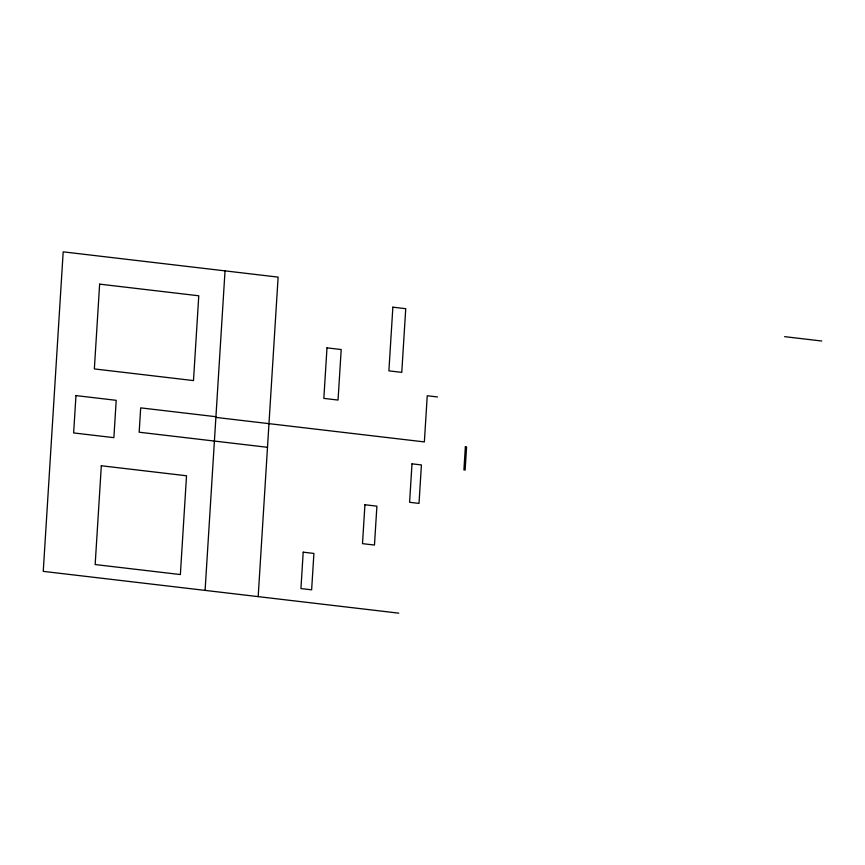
<?xml version="1.0" encoding="UTF-8"?>
<svg xmlns="http://www.w3.org/2000/svg" width="865" height="865" viewBox="0 0 865 865"><rect width="100%" height="100%" fill="white"/><g stroke="black" fill="none" stroke-linecap="round" stroke-linejoin="round"><path stroke-width="1.3" d="M205.092 590.384L225.03 270.875M258.181 596.623L278.119 277.114L63.188 251.845L43.25 571.365L398.765 613.155M784.62 336.658L821.75 341.015M437.495 396.949L427.245 395.748L424.369 441.918L215.882 417.406M215.926 416.714L140.692 407.869L139.168 432.219L267.501 447.302M75.969 395.597L73.633 432.933L113.877 437.658L116.202 400.322L75.969 395.597M99.637 284.131L94.35 368.923L193.49 380.578L198.777 295.787L99.637 284.131M101.324 465.759L95.161 564.542L180.363 574.555L186.526 475.772L101.324 465.759M303.204 552.173L300.933 588.568L311.638 589.822L313.909 553.438L303.204 552.173M326.992 347.86L323.834 398.387L338.042 400.062L341.199 349.536L326.992 347.86M364.933 504.749L362.5 543.653L374.469 545.058L376.902 506.155L364.933 504.749M392.861 307.172L388.893 370.847L401.771 372.361L405.739 308.686L392.861 307.172M412 463.835L409.599 502.295L419.017 503.408L421.417 464.938L412 463.835M465.359 446.729L463.91 469.933L465.132 470.073L466.581 446.881L465.359 446.729"/></g></svg>
